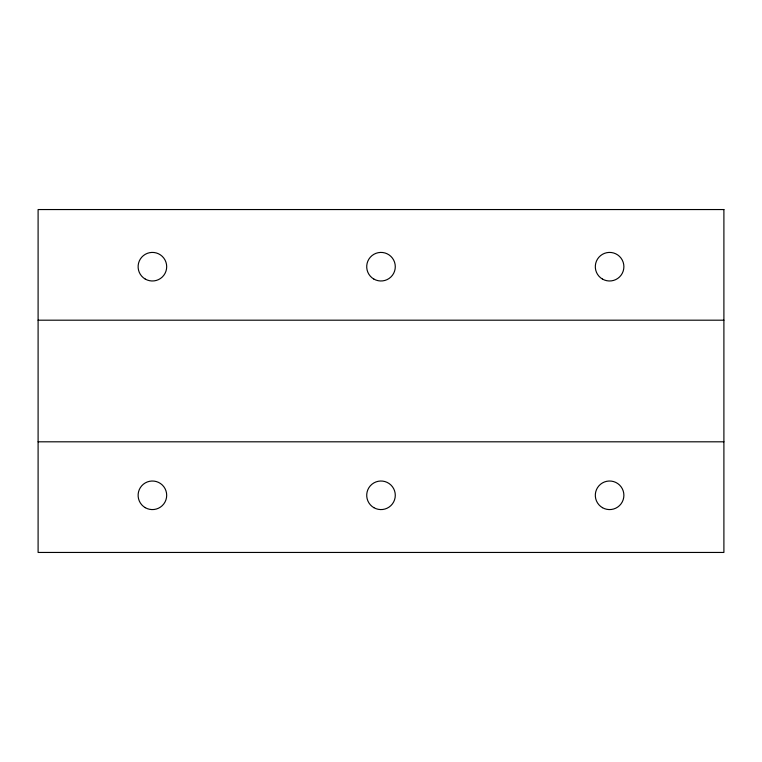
<?xml version="1.0" encoding="UTF-8"?>
<svg xmlns="http://www.w3.org/2000/svg" width="762" height="762" viewBox="0 0 762 762"><rect width="100%" height="100%" fill="white"/><g stroke="black" fill="none" stroke-linecap="round" stroke-linejoin="round"><path stroke-width="1.14" d="M38.1 320.192L723.9 320.192M38.1 441.808L723.9 441.808M723.9 209.55L38.1 209.55L38.1 552.45L723.9 552.45L723.9 209.55M373.856 279.073A14.287 14.287 0 0 0 395.288 266.7A14.287 14.287 0 0 0 373.856 254.327A14.287 14.287 0 0 0 373.856 279.073M602.456 279.073A14.287 14.287 0 0 0 623.888 266.7A14.287 14.287 0 0 0 602.456 254.327A14.287 14.287 0 0 0 602.456 279.073M145.256 279.073A14.287 14.287 0 0 0 166.688 266.7A14.287 14.287 0 0 0 145.256 254.327A14.287 14.287 0 0 0 145.256 279.073M602.456 507.673A14.287 14.287 0 0 0 623.888 495.3A14.287 14.287 0 0 0 602.456 482.927A14.287 14.287 0 0 0 602.456 507.673M373.856 507.673A14.287 14.287 0 0 0 395.288 495.3A14.287 14.287 0 0 0 373.856 482.927A14.287 14.287 0 0 0 373.856 507.673M145.256 507.673A14.287 14.287 0 0 0 166.688 495.3A14.287 14.287 0 0 0 145.256 482.927A14.287 14.287 0 0 0 145.256 507.673"/></g></svg>
